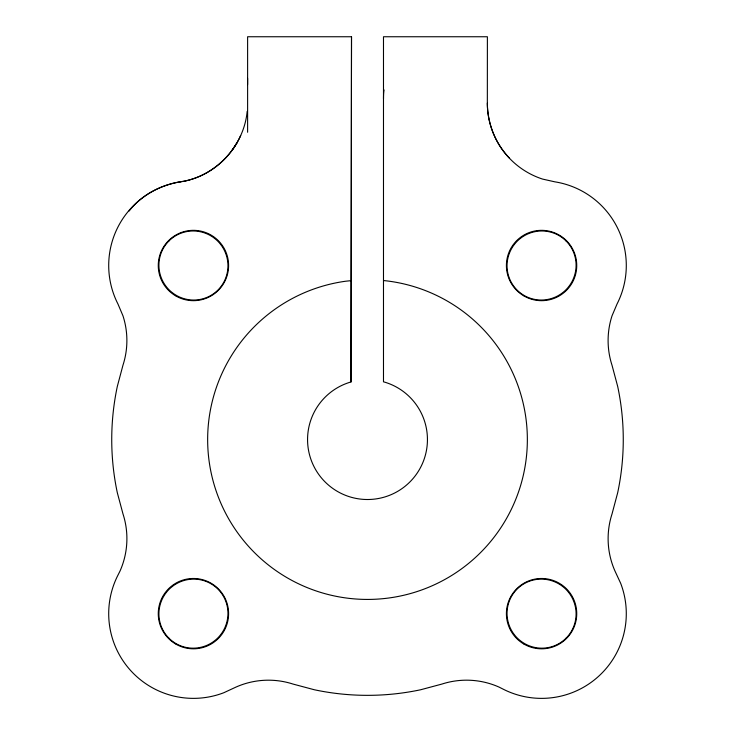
<?xml version="1.0" encoding="UTF-8"?>
<svg xmlns="http://www.w3.org/2000/svg" width="735" height="735" viewBox="0 0 735 735"><rect width="100%" height="100%" fill="white"/><g stroke="black" fill="none" stroke-linecap="round" stroke-linejoin="round"><path stroke-width="1.1" d="M509.557 158.236C495.353 143.647 487.415 123.388 487.342 103.075L487.388 36.75L383.486 36.75L383.486 381.823L384.442 382.071A59.948 59.948 0 0 1 416.231 474.479A59.948 59.948 0 0 1 318.512 474.121A59.948 59.948 0 0 1 350.99 381.952L351.514 36.75L247.612 36.75L247.612 132.263M350.99 381.952L351.514 36.75M247.162 111.38C243.919 146.513 214.905 177.254 179.845 181.903M232.15 150.234L236.89 142.994M129.158 210.991C142.314 193.93 163.17 183.888 184.292 181.205A79.922 79.922 0 0 0 240.685 135.534M351.514 280.605L345.615 281.229A159.853 159.853 0 0 0 233.546 526.802A159.853 159.853 0 0 0 503.457 523.651A159.853 159.853 0 0 0 385.682 280.761L383.486 280.577M247.612 78.351L247.612 84.599M487.342 103.075A79.922 79.922 0 0 0 542.568 179.083L554.824 181.83A84.718 84.718 0 0 1 617.06 303.968L612.016 315.848A79.922 79.922 0 0 0 612.016 365.24L617.676 386.399A255.762 255.762 0 0 1 617.676 492.753L612.034 513.94A79.922 79.922 0 0 0 615.03 571.15L620.662 583.287A84.718 84.718 0 0 1 503.108 689.136L499.037 687.087A79.922 79.922 0 0 0 441.836 684.092L420.677 689.752A255.762 255.762 0 0 1 314.323 689.752L293.136 684.101A79.922 79.922 0 0 0 235.926 687.106L223.789 692.737A84.718 84.718 0 0 1 117.94 575.183L119.989 571.113A79.922 79.922 0 0 0 122.984 513.912L117.324 492.753A255.762 255.762 0 0 1 117.324 386.399L122.965 365.212A79.922 79.922 0 0 0 122.965 315.811L117.94 303.968A84.718 84.718 0 0 1 180.176 181.83M383.495 98.729A34.747 3.335 84.5 0 1 384.083 89.936M523.504 295.681A35.17 35.17 0 0 0 576.736 266.061A35.17 35.17 0 0 0 524.468 234.777A35.17 35.17 0 0 0 523.504 295.681M175.371 295.681A35.17 35.17 0 0 0 228.594 266.061A35.17 35.17 0 0 0 176.326 234.777A35.17 35.17 0 0 0 175.371 295.681M175.371 643.823A35.17 35.17 0 0 0 228.594 614.203A35.17 35.17 0 0 0 176.326 582.919A35.17 35.17 0 0 0 175.371 643.823M523.504 643.823A35.17 35.17 0 0 0 576.736 614.203A35.17 35.17 0 0 0 524.468 582.919A35.17 35.17 0 0 0 523.504 643.823M168.912 240.988A34.766 34.416 45 0 0 169.096 289.847A34.766 34.416 45 0 0 217.955 290.031A34.766 34.416 45 0 0 217.771 241.172A34.766 34.416 45 0 0 168.912 240.988M566.088 240.988A34.766 34.416 -45 0 0 517.229 241.172A34.766 34.416 -45 0 0 517.045 290.031A34.766 34.416 -45 0 0 565.904 289.847A34.766 34.416 -45 0 0 566.088 240.988M566.088 638.164A34.766 34.416 45 0 0 565.904 589.305A34.766 34.416 45 0 0 517.045 589.121A34.766 34.416 45 0 0 517.229 637.98A34.766 34.416 45 0 0 566.088 638.164M168.912 638.164A34.766 34.416 -45 0 0 217.771 637.98A34.766 34.416 -45 0 0 217.955 589.121A34.766 34.416 -45 0 0 169.096 589.305A34.766 34.416 -45 0 0 168.912 638.164"/></g></svg>
